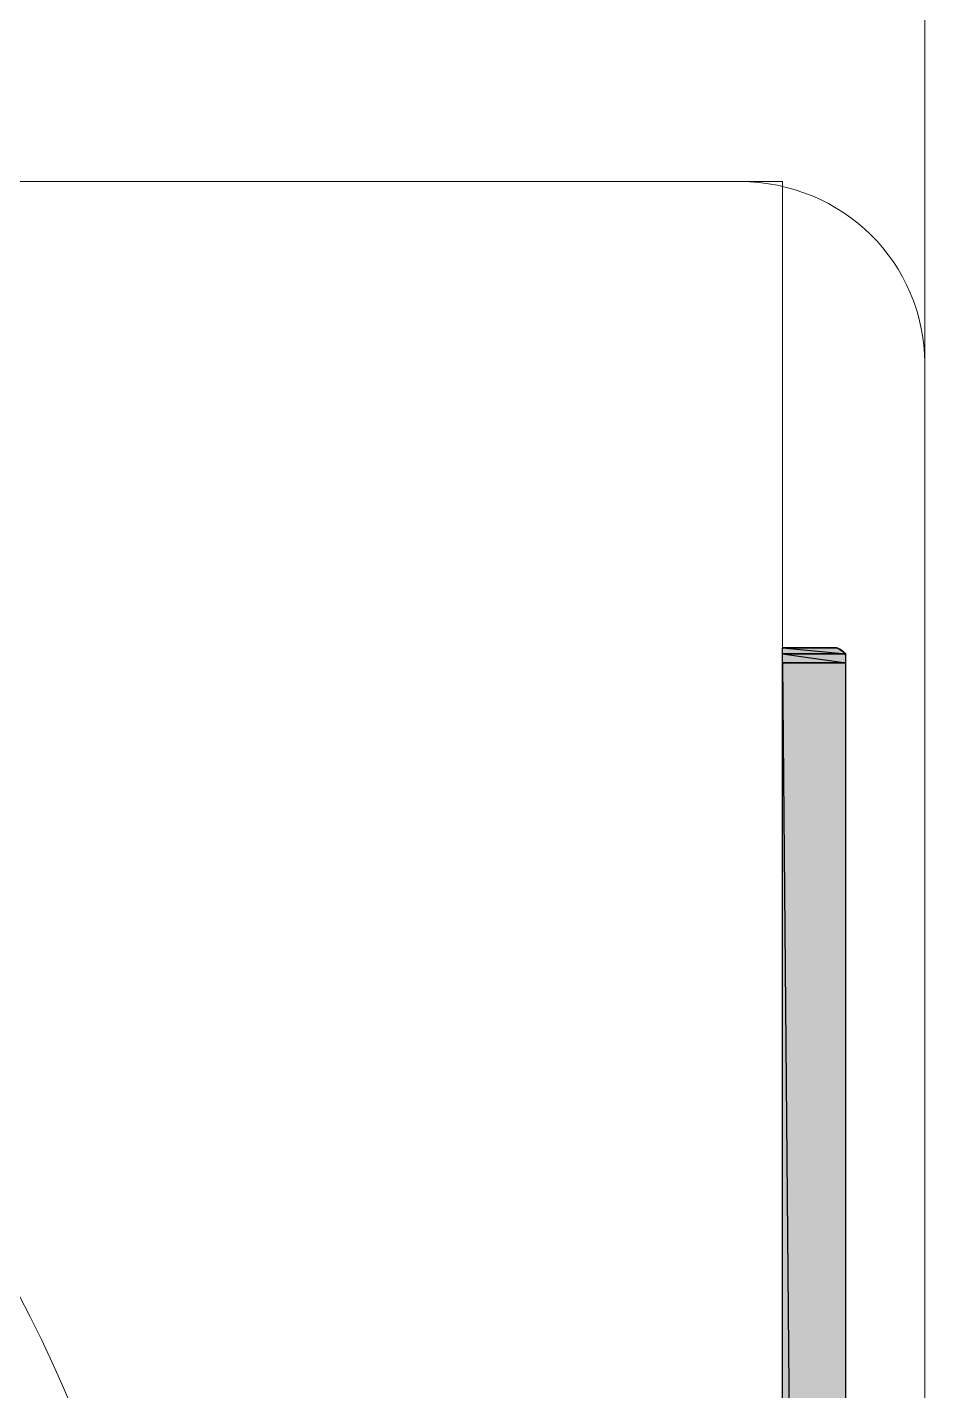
# Model space of a CAD drawing. Header units: millimetres. Extents: x 40 to 176, y -32 to 59.
# Drawn here: x 109.648 to 110.063, y -3.02 to -2.39 of the extents above; entities that cross this region are included whole.
import ezdxf

# ---------------------------------------------------------------- set-up
doc = ezdxf.new("R2010")
doc.units = ezdxf.units.MM
doc.layers.add('15 - Quadro de medição', color=6, linetype='Continuous')

msp = doc.modelspace()

# ---------------------------------------------------------------- hatches: boundary and pattern name
at = {"layer": '15 - Quadro de medição', "true_color": 0x000007}
h = msp.add_hatch(color=7, dxfattribs=at)
h.paths.add_polyline_path([(109.99609, -2.6766), (110.02123, -2.6766)])
h.paths.add_polyline_path([(110.02123, -2.6766), (109.99609, -2.6766)])
h.paths.add_polyline_path([(110.02123, -2.6766), (109.99609, -2.6766)])
h.paths.add_polyline_path([(109.99609, -2.6766), (110.02123, -2.6766)])
h.paths.add_polyline_path([(110.02123, -2.6766), (109.99609, -2.6766)])
h.paths.add_polyline_path([(110.02123, -2.6766), (109.99609, -2.6766), (110.01844, -2.6766)])
h = msp.add_hatch(color=7, dxfattribs=at)
h.paths.add_polyline_path([(110.02123, -2.6766), (109.99609, -2.6766), (110.02542, -2.67939)])
h.paths.add_polyline_path([(109.99609, -2.6766), (110.02542, -2.67939), (109.99609, -2.67939)])
h.paths.add_polyline_path([(110.02542, -2.67939), (109.99609, -2.67939)])
h.paths.add_polyline_path([(109.99609, -2.67939), (110.02542, -2.67939)])
h.paths.add_polyline_path([(110.02542, -2.67939), (109.99609, -2.67939)])
h.paths.add_polyline_path([(110.02542, -2.67939), (109.99609, -2.67939)])
h = msp.add_hatch(color=7, dxfattribs=at)
h.paths.add_polyline_path([(110.02542, -2.67939), (109.99609, -2.67939), (110.02542, -2.68359)])
h.paths.add_polyline_path([(109.99609, -2.67939), (110.02542, -2.68359), (109.99609, -2.68359)])
h.paths.add_polyline_path([(110.02542, -2.68359), (109.99609, -2.68359)])
h.paths.add_polyline_path([(109.99609, -2.68359), (110.02542, -2.68359)])
h = msp.add_hatch(color=7, dxfattribs=at)
h.paths.add_polyline_path([(110.02542, -2.68359), (109.99609, -2.68359), (110.02542, -6.02603)])
h.paths.add_polyline_path([(109.99609, -2.68359), (110.02542, -6.02603), (109.99609, -6.02603)])

# ---------------------------------------------------------------- linework, layer by layer
at = {"layer": '15 - Quadro de medição', "color": 7, "linetype": 'Continuous', "lineweight": 20, "true_color": 0x000007}
for points in [[(108.20824, -2.31903), (110.06174, -2.31903), (110.06174, -6.02603), (108.20824, -6.02603)], [(110.06174, -2.31903), (111.91384, -2.31903), (111.91384, -6.02603), (110.06174, -6.02603)]]:
    msp.add_lwpolyline(points, close=True, dxfattribs=at)
for points in [[(108.28087, -2.4615), (109.99609, -2.4615), (109.99609, -6.02603), (108.27389, -6.02603), (108.27249, -6.02603), (108.20824, -6.02603)], [(108.29484, -2.4615), (109.97514, -2.4615), (109.97514, -2.4615)], [(110.06174, -2.5481), (110.06174, -6.02603), (108.20824, -6.02603), (108.20824, -2.5481)], [(111.91384, -2.5481), (111.91384, -6.02603), (110.06174, -6.02603), (110.06174, -2.5481)], [(110.01844, -2.6766), (109.99609, -2.6766), (109.99609, -2.6766)], [(109.99609, -6.02603), (110.02542, -6.02603), (110.02542, -2.68359)]]:
    msp.add_lwpolyline(points, dxfattribs=at)
at = {"layer": '15 - Quadro de medição', "color": 7, "linetype": 'Continuous', "lineweight": -2, "true_color": 0x000007}
for points in [[(109.99609, -2.6766), (110.01844, -2.6766), (110.01844, -2.6766)], [(110.01844, -2.6766), (110.01844, -2.6766), (109.99609, -2.6766)], [(109.99609, -2.6766), (110.02123, -2.6766), (110.02123, -2.6766)], [(110.02123, -2.6766), (110.02123, -2.6766), (109.99609, -2.6766)], [(110.02123, -2.6766), (109.99609, -2.6766)], [(109.99609, -2.6766), (110.02123, -2.6766), (110.02123, -2.6766)], [(110.02123, -2.6766), (110.02123, -2.6766), (109.99609, -2.6766)], [(110.02123, -2.6766), (109.99609, -2.6766), (110.01844, -2.6766)], [(110.02123, -2.6766), (109.99609, -2.6766), (110.02542, -2.67939)], [(109.99609, -2.6766), (110.02542, -2.67939), (109.99609, -2.67939)], [(110.02542, -2.67939), (109.99609, -2.67939)], [(109.99609, -2.67939), (110.02542, -2.67939), (110.02542, -2.67939)], [(110.02542, -2.67939), (110.02542, -2.67939), (109.99609, -2.67939)], [(110.02542, -2.67939), (109.99609, -2.67939)], [(110.02542, -2.67939), (109.99609, -2.67939), (110.02542, -2.68359)], [(109.99609, -2.67939), (110.02542, -2.68359), (109.99609, -2.68359)], [(110.02542, -2.68359), (109.99609, -2.68359)], [(109.99609, -2.68359), (110.02542, -2.68359), (110.02542, -2.68359)], [(110.02542, -2.68359), (109.99609, -2.68359), (110.02542, -6.02603)], [(109.99609, -2.68359), (110.02542, -6.02603), (109.99609, -6.02603)]]:
    msp.add_lwpolyline(points, close=True, dxfattribs=at)
at = {"layer": '15 - Quadro de medição', "color": 7, "linetype": 'Continuous', "lineweight": 20, "true_color": 0x000007}
for points in [[(110.06174, -2.54531), (110.06174, -2.49921), (110.02402, -2.4615), (109.97654, -2.4615)], [(110.02542, -2.68219), (110.02542, -2.678), (110.02263, -2.6766), (110.01983, -2.6766)]]:
    msp.add_open_spline(points, degree=3, dxfattribs=at)
for points in [[(109.67484, -3.24369), (109.67484, -2.94757), (109.43599, -2.70873), (109.13988, -2.70873), (109.13988, -2.70873), (108.84516, -2.70873), (108.60631, -2.94757), (108.60631, -3.24369), (108.60631, -3.24369), (108.60631, -3.5384), (108.84516, -3.77725), (109.13988, -3.77725), (109.13988, -3.77725), (109.43599, -3.77725), (109.67484, -3.5384), (109.67484, -3.24369)], [(108.87868, -2.73666), (108.64542, -2.85678), (108.52391, -3.12217), (108.58676, -3.37777), (108.58676, -3.37777), (108.64822, -3.63338), (108.87729, -3.81356), (109.13988, -3.81356), (109.13988, -3.81356), (109.40386, -3.81356), (109.63293, -3.63338), (109.69439, -3.37777), (109.69439, -3.37777), (109.75724, -3.12217), (109.63573, -2.85678), (109.40107, -2.73666)]]:
    msp.add_open_spline(points, degree=3, knots=[0, 0, 0, 0, 0.0625, 0.0625, 0.0625, 0.062501, 0.125, 0.125, 0.125, 0.125001, 0.1875, 0.1875, 0.1875, 0.187501, 1, 1, 1, 1], dxfattribs=at)

doc.saveas('drawing.dxf')
